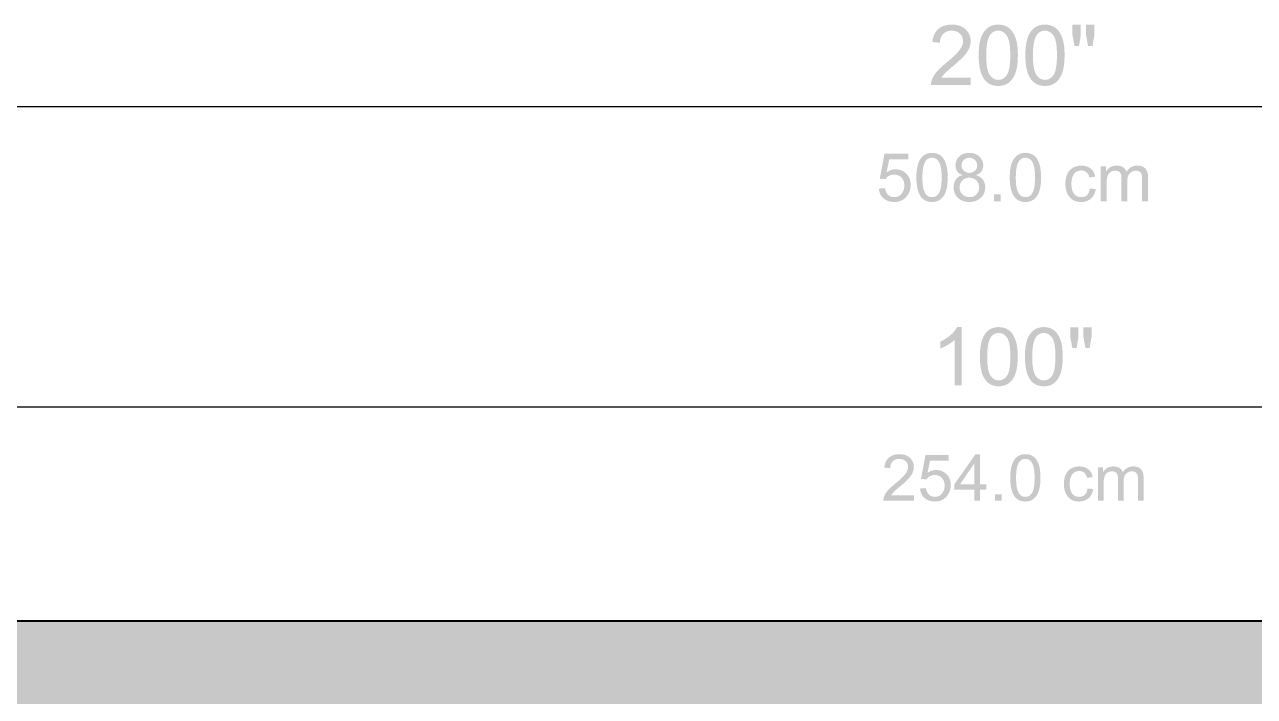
# Model space of a CAD drawing. Header units: inches. Extents: x 0 to 700, y 0 to 895.
# Drawn here: x 71.9 to 129.2, y 240.5 to 271.8 of the extents above; entities that cross this region are included whole.
import ezdxf

# ---------------------------------------------------------------- set-up
doc = ezdxf.new("R2010")
doc.units = ezdxf.units.IN
doc.header["$MEASUREMENT"] = 0
for name, color, linetype, lineweight in [('A-DIMS-IMP', 7, 'Continuous', 13), ('A-DIMS-MET', 7, 'Continuous', 13), ('A-WALL-EXIST', 7, 'Continuous', 40)]:
    doc.layers.add(name, color=color, linetype=linetype, lineweight=lineweight)

msp = doc.modelspace()

# ---------------------------------------------------------------- hatches: boundary and pattern name
at = {"layer": 'A-DIMS-IMP'}
h = msp.add_hatch(color=7, dxfattribs=at)
h.paths.add_polyline_path([(116.012, 269.33), (116.012, 269), (114.161, 269), (114.162, 269.061), (114.169, 269.122), (114.182, 269.181), (114.201, 269.239), (114.242, 269.333), (114.293, 269.426), (114.355, 269.519), (114.427, 269.611), (114.469, 269.658), (114.514, 269.706), (114.564, 269.757), (114.618, 269.809), (114.676, 269.863), (114.739, 269.918), (114.806, 269.976), (114.877, 270.035), (114.987, 270.126), (115.087, 270.213), (115.178, 270.294), (115.26, 270.371), (115.332, 270.442), (115.395, 270.509), (115.449, 270.571), (115.494, 270.628), (115.532, 270.683), (115.564, 270.736), (115.592, 270.789), (115.614, 270.841), (115.632, 270.892), (115.645, 270.943), (115.652, 270.993), (115.655, 271.042), (115.652, 271.092), (115.645, 271.14), (115.634, 271.186), (115.618, 271.23), (115.597, 271.272), (115.572, 271.312), (115.543, 271.35), (115.508, 271.386), (115.471, 271.419), (115.43, 271.448), (115.386, 271.472), (115.34, 271.492), (115.291, 271.507), (115.239, 271.518), (115.185, 271.525), (115.127, 271.527), (115.067, 271.525), (115.009, 271.518), (114.955, 271.506), (114.904, 271.49), (114.856, 271.469), (114.811, 271.443), (114.769, 271.413), (114.73, 271.378), (114.695, 271.339), (114.665, 271.296), (114.639, 271.25), (114.618, 271.2), (114.601, 271.147), (114.589, 271.09), (114.582, 271.029), (114.579, 270.965), (114.226, 271.002), (114.238, 271.098), (114.257, 271.188), (114.281, 271.272), (114.312, 271.35), (114.35, 271.422), (114.393, 271.489), (114.443, 271.549), (114.499, 271.604), (114.561, 271.653), (114.628, 271.695), (114.7, 271.731), (114.776, 271.76), (114.859, 271.782), (114.946, 271.799), (115.038, 271.808), (115.135, 271.811), (115.233, 271.808), (115.326, 271.797), (115.414, 271.78), (115.496, 271.756), (115.573, 271.724), (115.645, 271.686), (115.712, 271.64), (115.773, 271.588), (115.828, 271.53), (115.876, 271.47), (115.916, 271.405), (115.949, 271.338), (115.975, 271.267), (115.993, 271.193), (116.004, 271.115), (116.008, 271.034), (116.004, 270.95), (115.991, 270.867), (115.969, 270.785), (115.939, 270.704), (115.899, 270.621), (115.848, 270.537), (115.785, 270.45), (115.711, 270.362), (115.668, 270.315), (115.618, 270.264), (115.562, 270.208), (115.499, 270.149), (115.429, 270.085), (115.353, 270.017), (115.27, 269.945), (115.181, 269.869), (115.107, 269.807), (115.04, 269.75), (114.98, 269.698), (114.927, 269.651), (114.881, 269.61), (114.841, 269.573), (114.809, 269.542), (114.784, 269.517), (114.742, 269.47), (114.703, 269.424), (114.669, 269.377), (114.638, 269.33), (116.012, 269.33)])
h.paths.add_polyline_path([(116.38, 270.381), (116.382, 270.502), (116.387, 270.617), (116.395, 270.726), (116.406, 270.829), (116.42, 270.926), (116.438, 271.017), (116.459, 271.102), (116.483, 271.18), (116.51, 271.254), (116.54, 271.323), (116.573, 271.388), (116.61, 271.448), (116.649, 271.505), (116.692, 271.556), (116.737, 271.604), (116.786, 271.647), (116.838, 271.686), (116.893, 271.719), (116.952, 271.747), (117.014, 271.77), (117.079, 271.788), (117.147, 271.801), (117.219, 271.809), (117.293, 271.811), (117.403, 271.806), (117.505, 271.789), (117.6, 271.76), (117.689, 271.721), (117.77, 271.67), (117.844, 271.61), (117.91, 271.54), (117.969, 271.459), (118.022, 271.369), (118.068, 271.27), (118.109, 271.161), (118.143, 271.043), (118.158, 270.979), (118.171, 270.909), (118.182, 270.835), (118.191, 270.755), (118.197, 270.669), (118.202, 270.578), (118.205, 270.482), (118.206, 270.381), (118.205, 270.261), (118.2, 270.146), (118.192, 270.038), (118.181, 269.936), (118.167, 269.839), (118.149, 269.749), (118.129, 269.664), (118.105, 269.585), (118.078, 269.512), (118.048, 269.443), (118.015, 269.378), (117.979, 269.317), (117.939, 269.261), (117.897, 269.209), (117.851, 269.161), (117.802, 269.117), (117.75, 269.079), (117.695, 269.045), (117.636, 269.017), (117.574, 268.994), (117.509, 268.975), (117.44, 268.963), (117.369, 268.955), (117.293, 268.952), (117.195, 268.957), (117.102, 268.97), (117.014, 268.993), (116.932, 269.025), (116.855, 269.066), (116.784, 269.116), (116.718, 269.175), (116.657, 269.243), (116.624, 269.288), (116.592, 269.337), (116.563, 269.389), (116.536, 269.445), (116.511, 269.504), (116.489, 269.566), (116.468, 269.632), (116.45, 269.702), (116.433, 269.775), (116.419, 269.851), (116.407, 269.931), (116.398, 270.014), (116.39, 270.101), (116.385, 270.191), (116.381, 270.284), (116.38, 270.381)])
h.paths.add_polyline_path([(116.734, 270.381), (116.736, 270.216), (116.744, 270.065), (116.756, 269.929), (116.774, 269.807), (116.797, 269.699), (116.824, 269.606), (116.857, 269.527), (116.895, 269.463), (116.937, 269.41), (116.98, 269.363), (117.027, 269.324), (117.075, 269.292), (117.126, 269.267), (117.18, 269.249), (117.235, 269.238), (117.293, 269.235), (117.351, 269.239), (117.407, 269.249), (117.46, 269.267), (117.511, 269.292), (117.56, 269.324), (117.606, 269.364), (117.65, 269.41), (117.692, 269.464), (117.729, 269.529), (117.762, 269.607), (117.79, 269.7), (117.813, 269.808), (117.83, 269.93), (117.843, 270.066), (117.85, 270.216), (117.853, 270.381), (117.85, 270.546), (117.843, 270.698), (117.83, 270.834), (117.813, 270.956), (117.79, 271.064), (117.762, 271.157), (117.729, 271.236), (117.692, 271.3), (117.65, 271.353), (117.606, 271.399), (117.559, 271.438), (117.51, 271.47), (117.459, 271.495), (117.405, 271.513), (117.348, 271.523), (117.289, 271.527), (117.232, 271.524), (117.177, 271.514), (117.125, 271.499), (117.077, 271.477), (117.031, 271.449), (116.988, 271.414), (116.948, 271.373), (116.911, 271.326), (116.87, 271.256), (116.834, 271.171), (116.803, 271.073), (116.778, 270.962), (116.759, 270.837), (116.745, 270.699), (116.736, 270.546), (116.734, 270.381)])
h.paths.add_polyline_path([(118.556, 270.381), (118.557, 270.502), (118.562, 270.617), (118.57, 270.726), (118.581, 270.829), (118.596, 270.926), (118.613, 271.017), (118.634, 271.102), (118.658, 271.18), (118.685, 271.254), (118.715, 271.323), (118.749, 271.388), (118.785, 271.448), (118.825, 271.505), (118.867, 271.556), (118.913, 271.604), (118.962, 271.647), (119.014, 271.686), (119.069, 271.719), (119.127, 271.747), (119.189, 271.77), (119.254, 271.788), (119.322, 271.801), (119.394, 271.809), (119.469, 271.811), (119.578, 271.806), (119.68, 271.789), (119.776, 271.76), (119.864, 271.721), (119.945, 271.67), (120.019, 271.61), (120.086, 271.54), (120.145, 271.459), (120.197, 271.369), (120.244, 271.27), (120.284, 271.161), (120.319, 271.043), (120.333, 270.979), (120.346, 270.909), (120.357, 270.835), (120.366, 270.755), (120.373, 270.669), (120.378, 270.578), (120.381, 270.482), (120.382, 270.381), (120.38, 270.261), (120.375, 270.146), (120.367, 270.038), (120.356, 269.936), (120.342, 269.839), (120.325, 269.749), (120.304, 269.664), (120.28, 269.585), (120.254, 269.512), (120.224, 269.443), (120.19, 269.378), (120.154, 269.317), (120.115, 269.261), (120.072, 269.209), (120.027, 269.161), (119.978, 269.117), (119.926, 269.079), (119.87, 269.045), (119.812, 269.017), (119.75, 268.994), (119.684, 268.975), (119.616, 268.963), (119.544, 268.955), (119.469, 268.952), (119.37, 268.957), (119.277, 268.97), (119.19, 268.993), (119.107, 269.025), (119.031, 269.066), (118.959, 269.116), (118.893, 269.175), (118.833, 269.243), (118.799, 269.288), (118.768, 269.337), (118.739, 269.389), (118.712, 269.445), (118.687, 269.504), (118.664, 269.566), (118.643, 269.632), (118.625, 269.702), (118.609, 269.775), (118.595, 269.851), (118.583, 269.931), (118.573, 270.014), (118.566, 270.101), (118.56, 270.191), (118.557, 270.284), (118.556, 270.381)])
h.paths.add_polyline_path([(118.909, 270.381), (118.912, 270.216), (118.919, 270.065), (118.932, 269.929), (118.949, 269.807), (118.972, 269.699), (119, 269.606), (119.033, 269.527), (119.071, 269.463), (119.112, 269.41), (119.156, 269.363), (119.202, 269.324), (119.251, 269.292), (119.302, 269.267), (119.355, 269.249), (119.411, 269.238), (119.469, 269.235), (119.527, 269.239), (119.582, 269.249), (119.636, 269.267), (119.687, 269.292), (119.735, 269.324), (119.782, 269.364), (119.825, 269.41), (119.867, 269.464), (119.905, 269.529), (119.938, 269.607), (119.965, 269.7), (119.988, 269.808), (120.006, 269.93), (120.018, 270.066), (120.026, 270.216), (120.028, 270.381), (120.026, 270.546), (120.018, 270.698), (120.006, 270.834), (119.988, 270.956), (119.965, 271.064), (119.938, 271.157), (119.905, 271.236), (119.867, 271.3), (119.825, 271.353), (119.781, 271.399), (119.735, 271.438), (119.686, 271.47), (119.634, 271.495), (119.58, 271.513), (119.524, 271.523), (119.465, 271.527), (119.407, 271.524), (119.352, 271.514), (119.301, 271.499), (119.252, 271.477), (119.206, 271.449), (119.163, 271.414), (119.124, 271.373), (119.087, 271.326), (119.045, 271.256), (119.009, 271.171), (118.979, 271.073), (118.954, 270.962), (118.934, 270.837), (118.92, 270.699), (118.912, 270.546), (118.909, 270.381)])
h.paths.add_polyline_path([(120.844, 270.809), (120.748, 271.342), (120.748, 271.8), (121.14, 271.8), (121.14, 271.342), (121.054, 270.809), (120.844, 270.809)])
h.paths.add_polyline_path([(121.476, 270.809), (121.383, 271.342), (121.383, 271.8), (121.774, 271.8), (121.774, 271.342), (121.682, 270.809), (121.476, 270.809)])
h = msp.add_hatch(color=7, dxfattribs=at)
h.paths.add_polyline_path([(115.589, 255), (115.258, 255), (115.258, 257.112), (115.193, 257.055), (115.119, 256.998), (115.036, 256.941), (114.944, 256.884), (114.849, 256.831), (114.759, 256.784), (114.674, 256.745), (114.595, 256.713), (114.595, 257.033), (114.729, 257.102), (114.855, 257.178), (114.972, 257.261), (115.081, 257.35), (115.177, 257.442), (115.259, 257.533), (115.325, 257.623), (115.376, 257.711), (115.589, 257.711), (115.589, 255)])
h.paths.add_polyline_path([(116.438, 256.332), (116.44, 256.448), (116.444, 256.559), (116.452, 256.664), (116.463, 256.764), (116.477, 256.857), (116.494, 256.945), (116.514, 257.026), (116.537, 257.102), (116.563, 257.173), (116.592, 257.24), (116.624, 257.303), (116.659, 257.361), (116.697, 257.415), (116.738, 257.465), (116.782, 257.511), (116.83, 257.553), (116.88, 257.59), (116.933, 257.622), (116.989, 257.649), (117.049, 257.671), (117.112, 257.689), (117.177, 257.701), (117.246, 257.709), (117.319, 257.711), (117.424, 257.706), (117.523, 257.689), (117.614, 257.662), (117.7, 257.624), (117.778, 257.575), (117.849, 257.517), (117.914, 257.449), (117.971, 257.371), (118.021, 257.284), (118.066, 257.188), (118.105, 257.084), (118.138, 256.97), (118.152, 256.908), (118.165, 256.841), (118.175, 256.769), (118.184, 256.692), (118.19, 256.61), (118.195, 256.522), (118.198, 256.429), (118.199, 256.332), (118.197, 256.216), (118.193, 256.105), (118.185, 256.001), (118.175, 255.902), (118.161, 255.809), (118.144, 255.722), (118.124, 255.64), (118.101, 255.564), (118.075, 255.494), (118.046, 255.427), (118.014, 255.364), (117.98, 255.306), (117.942, 255.251), (117.9, 255.201), (117.856, 255.155), (117.809, 255.113), (117.759, 255.076), (117.706, 255.044), (117.649, 255.016), (117.59, 254.994), (117.527, 254.976), (117.46, 254.964), (117.391, 254.956), (117.319, 254.954), (117.224, 254.958), (117.134, 254.971), (117.049, 254.993), (116.97, 255.024), (116.896, 255.063), (116.827, 255.111), (116.764, 255.168), (116.705, 255.234), (116.643, 255.325), (116.588, 255.429), (116.543, 255.546), (116.505, 255.677), (116.476, 255.821), (116.455, 255.978), (116.442, 256.148), (116.438, 256.332)])
h.paths.add_polyline_path([(116.779, 256.332), (116.781, 256.172), (116.789, 256.027), (116.801, 255.895), (116.818, 255.778), (116.84, 255.674), (116.866, 255.584), (116.898, 255.509), (116.935, 255.447), (116.975, 255.395), (117.017, 255.35), (117.062, 255.313), (117.108, 255.282), (117.158, 255.257), (117.209, 255.24), (117.263, 255.23), (117.319, 255.227), (117.375, 255.23), (117.428, 255.24), (117.48, 255.258), (117.529, 255.282), (117.576, 255.313), (117.62, 255.351), (117.663, 255.396), (117.703, 255.448), (117.739, 255.51), (117.771, 255.586), (117.797, 255.675), (117.819, 255.779), (117.836, 255.896), (117.848, 256.028), (117.856, 256.173), (117.858, 256.332), (117.856, 256.491), (117.848, 256.637), (117.836, 256.769), (117.819, 256.886), (117.797, 256.99), (117.771, 257.08), (117.739, 257.156), (117.703, 257.217), (117.662, 257.269), (117.62, 257.313), (117.575, 257.351), (117.528, 257.382), (117.478, 257.406), (117.426, 257.423), (117.372, 257.433), (117.315, 257.437), (117.259, 257.434), (117.206, 257.425), (117.157, 257.409), (117.11, 257.388), (117.065, 257.361), (117.024, 257.328), (116.986, 257.289), (116.95, 257.243), (116.91, 257.175), (116.875, 257.094), (116.846, 256.999), (116.822, 256.892), (116.803, 256.771), (116.79, 256.638), (116.782, 256.491), (116.779, 256.332)])
h.paths.add_polyline_path([(118.536, 256.332), (118.537, 256.448), (118.542, 256.559), (118.55, 256.664), (118.561, 256.764), (118.574, 256.857), (118.591, 256.945), (118.611, 257.026), (118.634, 257.102), (118.661, 257.173), (118.69, 257.24), (118.722, 257.303), (118.757, 257.361), (118.795, 257.415), (118.836, 257.465), (118.88, 257.511), (118.927, 257.553), (118.977, 257.59), (119.031, 257.622), (119.087, 257.649), (119.147, 257.671), (119.209, 257.689), (119.275, 257.701), (119.344, 257.709), (119.416, 257.711), (119.522, 257.706), (119.62, 257.689), (119.712, 257.662), (119.798, 257.624), (119.876, 257.575), (119.947, 257.517), (120.011, 257.449), (120.068, 257.371), (120.119, 257.284), (120.164, 257.188), (120.203, 257.084), (120.236, 256.97), (120.25, 256.908), (120.262, 256.841), (120.273, 256.769), (120.281, 256.692), (120.288, 256.61), (120.293, 256.522), (120.296, 256.429), (120.297, 256.332), (120.295, 256.216), (120.291, 256.105), (120.283, 256.001), (120.272, 255.902), (120.259, 255.809), (120.242, 255.722), (120.222, 255.64), (120.199, 255.564), (120.173, 255.494), (120.144, 255.427), (120.112, 255.364), (120.077, 255.306), (120.039, 255.251), (119.998, 255.201), (119.954, 255.155), (119.907, 255.113), (119.857, 255.076), (119.804, 255.044), (119.747, 255.016), (119.687, 254.994), (119.624, 254.976), (119.558, 254.964), (119.489, 254.956), (119.416, 254.954), (119.321, 254.958), (119.232, 254.971), (119.147, 254.993), (119.068, 255.024), (118.994, 255.063), (118.925, 255.111), (118.861, 255.168), (118.803, 255.234), (118.74, 255.325), (118.686, 255.429), (118.64, 255.546), (118.603, 255.677), (118.574, 255.821), (118.553, 255.978), (118.54, 256.148), (118.536, 256.332)])
h.paths.add_polyline_path([(118.877, 256.332), (118.879, 256.172), (118.886, 256.027), (118.899, 255.895), (118.916, 255.778), (118.937, 255.674), (118.964, 255.584), (118.996, 255.509), (119.032, 255.447), (119.072, 255.395), (119.115, 255.35), (119.159, 255.313), (119.206, 255.282), (119.255, 255.257), (119.307, 255.24), (119.36, 255.23), (119.416, 255.227), (119.472, 255.23), (119.526, 255.24), (119.577, 255.258), (119.626, 255.282), (119.673, 255.313), (119.718, 255.351), (119.76, 255.396), (119.8, 255.448), (119.837, 255.51), (119.868, 255.586), (119.895, 255.675), (119.917, 255.779), (119.934, 255.896), (119.946, 256.028), (119.954, 256.173), (119.956, 256.332), (119.954, 256.491), (119.946, 256.637), (119.934, 256.769), (119.917, 256.886), (119.895, 256.99), (119.868, 257.08), (119.837, 257.156), (119.8, 257.217), (119.76, 257.269), (119.718, 257.313), (119.673, 257.351), (119.626, 257.382), (119.576, 257.406), (119.524, 257.423), (119.469, 257.433), (119.413, 257.437), (119.357, 257.434), (119.304, 257.425), (119.254, 257.409), (119.207, 257.388), (119.163, 257.361), (119.122, 257.328), (119.083, 257.289), (119.048, 257.243), (119.008, 257.175), (118.973, 257.094), (118.944, 256.999), (118.919, 256.892), (118.901, 256.771), (118.887, 256.638), (118.879, 256.491), (118.877, 256.332)])
h.paths.add_polyline_path([(120.742, 256.744), (120.65, 257.258), (120.65, 257.7), (121.028, 257.7), (121.028, 257.258), (120.945, 256.744), (120.742, 256.744)])
h.paths.add_polyline_path([(121.352, 256.744), (121.262, 257.258), (121.262, 257.7), (121.639, 257.7), (121.639, 257.258), (121.551, 256.744), (121.352, 256.744)])
at = {"layer": 'A-DIMS-MET'}
h = msp.add_hatch(color=7, dxfattribs=at)
h.paths.add_polyline_path([(112.094, 264.926), (112.145, 264.959), (112.197, 264.988), (112.249, 265.012), (112.302, 265.032), (112.356, 265.047), (112.409, 265.058), (112.464, 265.065), (112.518, 265.067), (112.587, 265.064), (112.654, 265.054), (112.718, 265.039), (112.78, 265.017), (112.84, 264.989), (112.897, 264.955), (112.953, 264.915), (113.006, 264.869), (113.055, 264.817), (113.097, 264.762), (113.132, 264.702), (113.162, 264.638), (113.184, 264.57), (113.201, 264.498), (113.21, 264.421), (113.214, 264.341), (113.21, 264.259), (113.2, 264.181), (113.184, 264.105), (113.161, 264.033), (113.131, 263.964), (113.095, 263.898), (113.052, 263.835), (113.003, 263.775), (112.948, 263.72), (112.889, 263.673), (112.826, 263.633), (112.759, 263.6), (112.688, 263.575), (112.613, 263.556), (112.533, 263.545), (112.45, 263.542), (112.381, 263.544), (112.315, 263.552), (112.25, 263.564), (112.189, 263.581), (112.129, 263.604), (112.072, 263.631), (112.018, 263.663), (111.965, 263.7), (111.917, 263.742), (111.874, 263.789), (111.836, 263.84), (111.804, 263.896), (111.777, 263.957), (111.756, 264.023), (111.74, 264.093), (111.73, 264.168), (112.017, 264.19), (112.027, 264.138), (112.04, 264.09), (112.055, 264.046), (112.072, 264.004), (112.092, 263.966), (112.115, 263.932), (112.14, 263.9), (112.167, 263.873), (112.228, 263.827), (112.295, 263.794), (112.369, 263.774), (112.45, 263.768), (112.501, 263.77), (112.549, 263.778), (112.595, 263.79), (112.639, 263.807), (112.68, 263.83), (112.719, 263.857), (112.755, 263.889), (112.789, 263.926), (112.819, 263.967), (112.846, 264.01), (112.868, 264.055), (112.886, 264.102), (112.9, 264.152), (112.911, 264.204), (112.917, 264.258), (112.919, 264.315), (112.917, 264.372), (112.91, 264.426), (112.9, 264.477), (112.886, 264.525), (112.867, 264.57), (112.844, 264.612), (112.817, 264.651), (112.786, 264.686), (112.751, 264.718), (112.715, 264.746), (112.675, 264.769), (112.634, 264.788), (112.59, 264.803), (112.543, 264.814), (112.495, 264.82), (112.444, 264.822), (112.379, 264.819), (112.319, 264.809), (112.262, 264.792), (112.21, 264.768), (112.161, 264.738), (112.116, 264.701), (112.075, 264.657), (112.037, 264.607), (111.777, 264.637), (111.996, 265.789), (113.107, 265.789), (113.107, 265.524), (112.214, 265.524), (112.094, 264.926)])
h.paths.add_polyline_path([(114.208, 265.831), (114.297, 265.826), (114.38, 265.813), (114.457, 265.79), (114.528, 265.759), (114.594, 265.719), (114.653, 265.67), (114.708, 265.611), (114.756, 265.544), (114.799, 265.468), (114.836, 265.383), (114.867, 265.289), (114.893, 265.186), (114.913, 265.074), (114.927, 264.953), (114.936, 264.823), (114.939, 264.685), (114.936, 264.545), (114.927, 264.414), (114.912, 264.292), (114.892, 264.18), (114.865, 264.077), (114.833, 263.983), (114.794, 263.899), (114.75, 263.824), (114.7, 263.758), (114.645, 263.7), (114.585, 263.652), (114.52, 263.612), (114.45, 263.581), (114.375, 263.559), (114.294, 263.546), (114.208, 263.542), (114.12, 263.546), (114.038, 263.56), (113.961, 263.582), (113.889, 263.613), (113.824, 263.653), (113.764, 263.703), (113.71, 263.761), (113.662, 263.828), (113.619, 263.903), (113.582, 263.988), (113.551, 264.082), (113.525, 264.185), (113.505, 264.296), (113.491, 264.417), (113.482, 264.546), (113.48, 264.685), (113.482, 264.825), (113.491, 264.956), (113.506, 265.077), (113.527, 265.19), (113.553, 265.293), (113.586, 265.387), (113.624, 265.472), (113.668, 265.547), (113.718, 265.614), (113.773, 265.671), (113.833, 265.72), (113.898, 265.76), (113.968, 265.791), (114.043, 265.813), (114.123, 265.826), (114.208, 265.831)])
h.paths.add_polyline_path([(114.208, 263.768), (114.262, 263.771), (114.312, 263.781), (114.359, 263.798), (114.403, 263.822), (114.443, 263.852), (114.48, 263.889), (114.513, 263.932), (114.543, 263.983), (114.569, 264.041), (114.592, 264.107), (114.612, 264.182), (114.628, 264.265), (114.64, 264.358), (114.649, 264.458), (114.654, 264.567), (114.656, 264.685), (114.655, 264.767), (114.653, 264.845), (114.649, 264.919), (114.644, 264.988), (114.637, 265.052), (114.628, 265.112), (114.618, 265.168), (114.606, 265.219), (114.578, 265.31), (114.544, 265.389), (114.504, 265.455), (114.457, 265.509), (114.403, 265.551), (114.344, 265.581), (114.278, 265.599), (114.205, 265.605), (114.152, 265.601), (114.101, 265.591), (114.055, 265.574), (114.011, 265.55), (113.971, 265.519), (113.935, 265.482), (113.902, 265.437), (113.872, 265.386), (113.846, 265.327), (113.823, 265.26), (113.804, 265.185), (113.789, 265.101), (113.776, 265.01), (113.768, 264.91), (113.762, 264.801), (113.761, 264.685), (113.761, 264.603), (113.764, 264.526), (113.768, 264.453), (113.773, 264.385), (113.78, 264.321), (113.789, 264.261), (113.799, 264.206), (113.811, 264.155), (113.839, 264.063), (113.874, 263.984), (113.914, 263.917), (113.961, 263.863), (114.014, 263.822), (114.072, 263.792), (114.137, 263.774), (114.208, 263.768)])
h.paths.add_polyline_path([(116.265, 264.792), (116.316, 264.774), (116.363, 264.753), (116.408, 264.731), (116.449, 264.705), (116.487, 264.678), (116.521, 264.648), (116.552, 264.616), (116.58, 264.581), (116.605, 264.544), (116.626, 264.505), (116.644, 264.463), (116.659, 264.419), (116.67, 264.372), (116.679, 264.324), (116.684, 264.272), (116.685, 264.219), (116.682, 264.148), (116.672, 264.08), (116.656, 264.015), (116.634, 263.954), (116.605, 263.895), (116.569, 263.839), (116.527, 263.786), (116.479, 263.736), (116.426, 263.69), (116.368, 263.651), (116.308, 263.618), (116.243, 263.59), (116.175, 263.569), (116.103, 263.554), (116.028, 263.545), (115.949, 263.542), (115.869, 263.545), (115.793, 263.554), (115.721, 263.569), (115.652, 263.591), (115.587, 263.618), (115.527, 263.652), (115.469, 263.692), (115.416, 263.737), (115.368, 263.788), (115.326, 263.841), (115.291, 263.898), (115.262, 263.958), (115.24, 264.021), (115.224, 264.087), (115.214, 264.156), (115.211, 264.228), (115.218, 264.331), (115.24, 264.427), (115.276, 264.516), (115.326, 264.599), (115.356, 264.637), (115.389, 264.671), (115.424, 264.701), (115.461, 264.727), (115.502, 264.749), (115.544, 264.767), (115.589, 264.781), (115.637, 264.792), (115.637, 264.798), (115.558, 264.828), (115.49, 264.865), (115.432, 264.91), (115.385, 264.963), (115.348, 265.024), (115.322, 265.092), (115.306, 265.168), (115.301, 265.252), (115.304, 265.312), (115.312, 265.37), (115.326, 265.426), (115.345, 265.479), (115.37, 265.529), (115.401, 265.577), (115.437, 265.622), (115.478, 265.665), (115.524, 265.704), (115.574, 265.737), (115.626, 265.766), (115.683, 265.789), (115.743, 265.807), (115.806, 265.82), (115.872, 265.828), (115.943, 265.831), (116.014, 265.828), (116.081, 265.82), (116.146, 265.807), (116.206, 265.788), (116.264, 265.764), (116.317, 265.734), (116.367, 265.7), (116.414, 265.66), (116.456, 265.616), (116.493, 265.57), (116.523, 265.521), (116.549, 265.47), (116.568, 265.418), (116.582, 265.362), (116.591, 265.305), (116.594, 265.245), (116.588, 265.166), (116.573, 265.094), (116.547, 265.028), (116.511, 264.969), (116.465, 264.916), (116.409, 264.87), (116.342, 264.831), (116.265, 264.798), (116.265, 264.792)])
h.paths.add_polyline_path([(115.949, 264.9), (116.023, 264.906), (116.091, 264.925), (116.152, 264.956), (116.208, 264.999), (116.253, 265.051), (116.286, 265.11), (116.306, 265.174), (116.312, 265.245), (116.306, 265.318), (116.286, 265.385), (116.253, 265.446), (116.206, 265.501), (116.15, 265.546), (116.088, 265.579), (116.02, 265.598), (115.946, 265.605), (115.87, 265.598), (115.802, 265.579), (115.741, 265.547), (115.686, 265.502), (115.641, 265.449), (115.609, 265.391), (115.59, 265.328), (115.584, 265.261), (115.59, 265.182), (115.61, 265.112), (115.643, 265.05), (115.689, 264.997), (115.745, 264.955), (115.807, 264.924), (115.875, 264.906), (115.949, 264.9)])
h.paths.add_polyline_path([(115.949, 263.768), (115.996, 263.77), (116.042, 263.776), (116.085, 263.786), (116.127, 263.799), (116.166, 263.817), (116.204, 263.838), (116.239, 263.864), (116.273, 263.893), (116.303, 263.926), (116.329, 263.961), (116.352, 263.998), (116.37, 264.037), (116.384, 264.079), (116.394, 264.123), (116.4, 264.17), (116.403, 264.219), (116.4, 264.268), (116.394, 264.314), (116.384, 264.359), (116.369, 264.401), (116.35, 264.441), (116.327, 264.479), (116.3, 264.514), (116.269, 264.547), (116.234, 264.577), (116.198, 264.603), (116.16, 264.625), (116.12, 264.643), (116.079, 264.658), (116.035, 264.668), (115.99, 264.674), (115.943, 264.676), (115.894, 264.673), (115.847, 264.667), (115.803, 264.657), (115.761, 264.643), (115.722, 264.624), (115.684, 264.601), (115.65, 264.574), (115.617, 264.543), (115.588, 264.509), (115.562, 264.474), (115.541, 264.437), (115.523, 264.398), (115.509, 264.357), (115.5, 264.315), (115.494, 264.271), (115.492, 264.225), (115.494, 264.177), (115.5, 264.132), (115.51, 264.088), (115.524, 264.046), (115.542, 264.007), (115.564, 263.969), (115.591, 263.933), (115.621, 263.899), (115.654, 263.869), (115.69, 263.842), (115.728, 263.819), (115.767, 263.801), (115.81, 263.786), (115.854, 263.776), (115.9, 263.77), (115.949, 263.768)])
h.paths.add_polyline_path([(117.411, 263.58), (117.098, 263.58), (117.098, 263.893), (117.411, 263.893), (117.411, 263.58)])
h.paths.add_polyline_path([(118.558, 265.831), (118.647, 265.826), (118.73, 265.813), (118.807, 265.79), (118.878, 265.759), (118.944, 265.719), (119.004, 265.67), (119.058, 265.611), (119.106, 265.544), (119.149, 265.468), (119.186, 265.383), (119.218, 265.289), (119.243, 265.186), (119.263, 265.074), (119.277, 264.953), (119.286, 264.823), (119.289, 264.685), (119.286, 264.545), (119.277, 264.414), (119.262, 264.292), (119.242, 264.18), (119.215, 264.077), (119.183, 263.983), (119.144, 263.899), (119.1, 263.824), (119.05, 263.758), (118.996, 263.7), (118.936, 263.652), (118.87, 263.612), (118.8, 263.581), (118.725, 263.559), (118.644, 263.546), (118.558, 263.542), (118.47, 263.546), (118.388, 263.56), (118.311, 263.582), (118.24, 263.613), (118.174, 263.653), (118.114, 263.703), (118.06, 263.761), (118.012, 263.828), (117.969, 263.903), (117.932, 263.988), (117.901, 264.082), (117.875, 264.185), (117.855, 264.296), (117.841, 264.417), (117.832, 264.546), (117.83, 264.685), (117.833, 264.825), (117.841, 264.956), (117.856, 265.077), (117.877, 265.19), (117.903, 265.293), (117.936, 265.387), (117.974, 265.472), (118.018, 265.547), (118.068, 265.614), (118.123, 265.671), (118.183, 265.72), (118.248, 265.76), (118.318, 265.791), (118.393, 265.813), (118.473, 265.826), (118.558, 265.831)])
h.paths.add_polyline_path([(118.558, 263.768), (118.612, 263.771), (118.662, 263.781), (118.709, 263.798), (118.753, 263.822), (118.793, 263.852), (118.83, 263.889), (118.863, 263.932), (118.893, 263.983), (118.92, 264.041), (118.943, 264.107), (118.962, 264.182), (118.978, 264.265), (118.99, 264.358), (118.999, 264.458), (119.004, 264.567), (119.006, 264.685), (119.005, 264.767), (119.003, 264.845), (118.999, 264.919), (118.994, 264.988), (118.987, 265.052), (118.978, 265.112), (118.968, 265.168), (118.957, 265.219), (118.929, 265.31), (118.894, 265.389), (118.854, 265.455), (118.807, 265.509), (118.754, 265.551), (118.694, 265.581), (118.628, 265.599), (118.555, 265.605), (118.502, 265.601), (118.452, 265.591), (118.405, 265.574), (118.361, 265.55), (118.321, 265.519), (118.285, 265.482), (118.252, 265.437), (118.222, 265.386), (118.196, 265.327), (118.174, 265.26), (118.154, 265.185), (118.139, 265.101), (118.126, 265.01), (118.118, 264.91), (118.113, 264.801), (118.111, 264.685), (118.112, 264.603), (118.114, 264.526), (118.118, 264.453), (118.123, 264.385), (118.13, 264.321), (118.139, 264.261), (118.149, 264.206), (118.161, 264.155), (118.189, 264.063), (118.224, 263.984), (118.264, 263.917), (118.311, 263.863), (118.364, 263.822), (118.422, 263.792), (118.487, 263.774), (118.558, 263.768)])
h.paths.add_polyline_path([(121.836, 264.141), (121.82, 264.066), (121.801, 263.996), (121.777, 263.931), (121.748, 263.872), (121.715, 263.818), (121.678, 263.769), (121.637, 263.725), (121.591, 263.686), (121.543, 263.652), (121.493, 263.623), (121.441, 263.598), (121.388, 263.578), (121.333, 263.562), (121.277, 263.551), (121.219, 263.544), (121.159, 263.542), (121.073, 263.545), (120.993, 263.556), (120.917, 263.574), (120.846, 263.6), (120.781, 263.632), (120.72, 263.672), (120.664, 263.719), (120.614, 263.773), (120.568, 263.834), (120.529, 263.898), (120.496, 263.968), (120.469, 264.042), (120.448, 264.121), (120.433, 264.205), (120.424, 264.294), (120.421, 264.387), (120.423, 264.464), (120.428, 264.537), (120.437, 264.606), (120.449, 264.672), (120.464, 264.733), (120.483, 264.79), (120.506, 264.844), (120.532, 264.893), (120.591, 264.981), (120.657, 265.055), (120.729, 265.115), (120.809, 265.161), (120.893, 265.194), (120.98, 265.219), (121.068, 265.233), (121.159, 265.238), (121.221, 265.236), (121.28, 265.23), (121.337, 265.22), (121.392, 265.205), (121.444, 265.187), (121.494, 265.165), (121.542, 265.138), (121.588, 265.108), (121.63, 265.074), (121.668, 265.035), (121.702, 264.993), (121.731, 264.948), (121.757, 264.898), (121.778, 264.844), (121.794, 264.787), (121.807, 264.726), (121.541, 264.685), (121.517, 264.761), (121.487, 264.828), (121.45, 264.884), (121.407, 264.931), (121.358, 264.967), (121.302, 264.993), (121.24, 265.008), (121.171, 265.013), (121.115, 265.011), (121.063, 265.003), (121.014, 264.99), (120.968, 264.972), (120.926, 264.949), (120.888, 264.921), (120.853, 264.888), (120.821, 264.85), (120.793, 264.807), (120.769, 264.76), (120.749, 264.709), (120.732, 264.654), (120.719, 264.595), (120.71, 264.531), (120.704, 264.464), (120.702, 264.393), (120.704, 264.32), (120.71, 264.252), (120.719, 264.187), (120.731, 264.128), (120.748, 264.072), (120.768, 264.021), (120.792, 263.973), (120.819, 263.931), (120.85, 263.893), (120.884, 263.859), (120.921, 263.832), (120.962, 263.809), (121.005, 263.791), (121.052, 263.778), (121.103, 263.77), (121.156, 263.768), (121.24, 263.774), (121.314, 263.793), (121.379, 263.825), (121.435, 263.87), (121.481, 263.927), (121.518, 263.997), (121.545, 264.079), (121.562, 264.174), (121.836, 264.141)])
h.paths.add_polyline_path([(124.27, 263.58), (123.995, 263.58), (123.995, 264.604), (123.994, 264.658), (123.991, 264.709), (123.986, 264.755), (123.98, 264.797), (123.969, 264.836), (123.952, 264.873), (123.93, 264.907), (123.901, 264.939), (123.865, 264.966), (123.82, 264.986), (123.766, 264.997), (123.703, 265.001), (123.625, 264.994), (123.552, 264.973), (123.485, 264.937), (123.424, 264.888), (123.396, 264.857), (123.372, 264.823), (123.352, 264.783), (123.335, 264.74), (123.322, 264.692), (123.313, 264.639), (123.308, 264.582), (123.306, 264.521), (123.306, 263.58), (123.031, 263.58), (123.031, 264.634), (123.03, 264.685), (123.026, 264.731), (123.02, 264.774), (123.012, 264.812), (123.002, 264.846), (122.989, 264.876), (122.974, 264.902), (122.957, 264.923), (122.916, 264.957), (122.867, 264.982), (122.811, 264.996), (122.747, 265.001), (122.703, 264.999), (122.662, 264.993), (122.623, 264.984), (122.585, 264.97), (122.55, 264.953), (122.516, 264.932), (122.485, 264.907), (122.456, 264.879), (122.429, 264.845), (122.406, 264.804), (122.386, 264.757), (122.37, 264.703), (122.358, 264.643), (122.349, 264.576), (122.343, 264.502), (122.342, 264.422), (122.342, 263.58), (122.067, 263.58), (122.067, 265.201), (122.314, 265.201), (122.314, 264.975), (122.32, 264.975), (122.364, 265.037), (122.412, 265.09), (122.466, 265.135), (122.524, 265.172), (122.587, 265.201), (122.655, 265.221), (122.727, 265.234), (122.805, 265.238), (122.89, 265.233), (122.968, 265.22), (123.037, 265.198), (123.099, 265.167), (123.153, 265.127), (123.198, 265.078), (123.236, 265.02), (123.266, 264.954), (123.313, 265.02), (123.365, 265.078), (123.421, 265.127), (123.481, 265.167), (123.546, 265.198), (123.615, 265.22), (123.688, 265.233), (123.766, 265.238), (123.827, 265.236), (123.884, 265.229), (123.937, 265.219), (123.986, 265.204), (124.032, 265.185), (124.073, 265.161), (124.11, 265.134), (124.144, 265.102), (124.174, 265.066), (124.199, 265.025), (124.221, 264.981), (124.238, 264.932), (124.252, 264.879), (124.262, 264.821), (124.268, 264.76), (124.27, 264.694), (124.27, 263.58)])
h = msp.add_hatch(color=7, dxfattribs=at)
h.paths.add_polyline_path([(113.368, 249.62), (111.937, 249.62), (111.945, 249.712), (111.969, 249.804), (112.009, 249.897), (112.064, 249.99), (112.1, 250.038), (112.142, 250.089), (112.191, 250.143), (112.247, 250.201), (112.31, 250.261), (112.38, 250.324), (112.457, 250.389), (112.541, 250.458), (112.645, 250.545), (112.743, 250.634), (112.836, 250.724), (112.923, 250.817), (112.962, 250.864), (112.996, 250.911), (113.025, 250.958), (113.049, 251.006), (113.067, 251.053), (113.08, 251.1), (113.088, 251.148), (113.091, 251.195), (113.089, 251.235), (113.083, 251.273), (113.074, 251.31), (113.062, 251.344), (113.045, 251.377), (113.026, 251.408), (113.002, 251.438), (112.975, 251.465), (112.913, 251.512), (112.844, 251.546), (112.767, 251.566), (112.683, 251.572), (112.597, 251.565), (112.519, 251.545), (112.447, 251.511), (112.383, 251.462), (112.355, 251.433), (112.33, 251.401), (112.31, 251.365), (112.292, 251.326), (112.279, 251.283), (112.269, 251.237), (112.263, 251.187), (112.261, 251.135), (111.989, 251.166), (111.997, 251.239), (112.011, 251.308), (112.031, 251.373), (112.055, 251.433), (112.085, 251.489), (112.119, 251.54), (112.159, 251.587), (112.204, 251.63), (112.254, 251.667), (112.306, 251.7), (112.362, 251.728), (112.421, 251.75), (112.483, 251.768), (112.548, 251.78), (112.617, 251.788), (112.688, 251.79), (112.766, 251.788), (112.839, 251.779), (112.907, 251.766), (112.971, 251.746), (113.031, 251.722), (113.087, 251.691), (113.138, 251.656), (113.184, 251.614), (113.226, 251.569), (113.262, 251.522), (113.292, 251.472), (113.317, 251.42), (113.337, 251.366), (113.351, 251.309), (113.359, 251.25), (113.362, 251.189), (113.359, 251.137), (113.352, 251.085), (113.341, 251.033), (113.324, 250.98), (113.303, 250.927), (113.278, 250.875), (113.247, 250.822), (113.212, 250.769), (113.17, 250.713), (113.119, 250.653), (113.058, 250.589), (112.988, 250.52), (112.909, 250.446), (112.821, 250.368), (112.723, 250.286), (112.616, 250.199), (112.56, 250.153), (112.509, 250.109), (112.463, 250.066), (112.421, 250.025), (112.385, 249.985), (112.353, 249.947), (112.327, 249.911), (112.305, 249.876), (113.368, 249.876), (113.368, 249.62)])
h.paths.add_polyline_path([(114, 250.918), (114.049, 250.95), (114.099, 250.977), (114.15, 251.001), (114.201, 251.02), (114.252, 251.035), (114.304, 251.045), (114.357, 251.051), (114.409, 251.054), (114.476, 251.051), (114.54, 251.042), (114.602, 251.027), (114.662, 251.006), (114.719, 250.979), (114.775, 250.946), (114.828, 250.908), (114.879, 250.863), (114.926, 250.813), (114.967, 250.759), (115.001, 250.702), (115.03, 250.64), (115.052, 250.575), (115.067, 250.505), (115.077, 250.431), (115.08, 250.354), (115.077, 250.275), (115.067, 250.199), (115.051, 250.126), (115.029, 250.057), (115, 249.99), (114.965, 249.926), (114.924, 249.866), (114.876, 249.808), (114.824, 249.755), (114.767, 249.71), (114.706, 249.671), (114.641, 249.639), (114.573, 249.615), (114.5, 249.597), (114.424, 249.587), (114.343, 249.583), (114.277, 249.586), (114.213, 249.593), (114.151, 249.605), (114.091, 249.621), (114.034, 249.643), (113.979, 249.669), (113.926, 249.7), (113.876, 249.736), (113.829, 249.776), (113.788, 249.821), (113.752, 249.871), (113.721, 249.925), (113.695, 249.984), (113.674, 250.047), (113.659, 250.115), (113.649, 250.187), (113.926, 250.208), (113.936, 250.158), (113.948, 250.112), (113.962, 250.069), (113.979, 250.029), (113.998, 249.992), (114.02, 249.959), (114.044, 249.929), (114.07, 249.902), (114.129, 249.858), (114.194, 249.826), (114.265, 249.808), (114.343, 249.801), (114.392, 249.804), (114.439, 249.811), (114.484, 249.823), (114.526, 249.839), (114.565, 249.861), (114.603, 249.887), (114.638, 249.918), (114.67, 249.954), (114.699, 249.993), (114.725, 250.034), (114.746, 250.078), (114.764, 250.124), (114.778, 250.172), (114.788, 250.222), (114.793, 250.274), (114.795, 250.329), (114.793, 250.384), (114.787, 250.436), (114.777, 250.485), (114.763, 250.532), (114.745, 250.575), (114.723, 250.615), (114.697, 250.652), (114.667, 250.687), (114.634, 250.717), (114.598, 250.744), (114.561, 250.767), (114.521, 250.785), (114.478, 250.799), (114.433, 250.81), (114.386, 250.816), (114.337, 250.818), (114.275, 250.815), (114.217, 250.805), (114.163, 250.789), (114.112, 250.766), (114.065, 250.737), (114.021, 250.701), (113.981, 250.659), (113.945, 250.61), (113.695, 250.64), (113.905, 251.751), (114.977, 251.751), (114.977, 251.494), (114.116, 251.494), (114, 250.918)])
h.paths.add_polyline_path([(116.739, 250.136), (116.447, 250.136), (116.447, 249.62), (116.182, 249.62), (116.182, 250.136), (115.246, 250.136), (115.246, 250.38), (116.229, 251.78), (116.447, 251.78), (116.447, 250.38), (116.739, 250.38), (116.739, 250.136)])
h.paths.add_polyline_path([(116.182, 250.38), (116.182, 251.356), (116.176, 251.356), (115.506, 250.38), (116.182, 250.38)])
h.paths.add_polyline_path([(117.449, 249.62), (117.147, 249.62), (117.147, 249.922), (117.449, 249.922), (117.449, 249.62)])
h.paths.add_polyline_path([(118.555, 251.79), (118.641, 251.786), (118.721, 251.773), (118.795, 251.751), (118.864, 251.721), (118.927, 251.682), (118.985, 251.635), (119.037, 251.579), (119.084, 251.514), (119.125, 251.441), (119.161, 251.359), (119.191, 251.268), (119.216, 251.169), (119.235, 251.061), (119.249, 250.944), (119.257, 250.819), (119.26, 250.685), (119.257, 250.55), (119.248, 250.424), (119.234, 250.307), (119.214, 250.198), (119.189, 250.099), (119.157, 250.009), (119.12, 249.927), (119.078, 249.855), (119.03, 249.791), (118.977, 249.736), (118.919, 249.689), (118.856, 249.651), (118.788, 249.621), (118.716, 249.6), (118.638, 249.587), (118.555, 249.583), (118.47, 249.587), (118.391, 249.6), (118.317, 249.622), (118.248, 249.652), (118.185, 249.691), (118.127, 249.738), (118.075, 249.794), (118.028, 249.859), (117.987, 249.932), (117.951, 250.014), (117.921, 250.104), (117.897, 250.203), (117.877, 250.311), (117.864, 250.427), (117.855, 250.552), (117.853, 250.685), (117.856, 250.82), (117.864, 250.947), (117.878, 251.064), (117.898, 251.172), (117.924, 251.272), (117.955, 251.363), (117.992, 251.444), (118.035, 251.517), (118.083, 251.581), (118.135, 251.637), (118.193, 251.684), (118.256, 251.722), (118.323, 251.752), (118.396, 251.773), (118.473, 251.786), (118.555, 251.79)])
h.paths.add_polyline_path([(118.555, 249.801), (118.607, 249.804), (118.656, 249.814), (118.701, 249.83), (118.743, 249.853), (118.782, 249.882), (118.817, 249.918), (118.849, 249.96), (118.878, 250.008), (118.904, 250.064), (118.926, 250.128), (118.945, 250.2), (118.96, 250.281), (118.972, 250.37), (118.98, 250.467), (118.985, 250.572), (118.987, 250.685), (118.986, 250.765), (118.984, 250.84), (118.98, 250.911), (118.975, 250.978), (118.968, 251.04), (118.96, 251.098), (118.951, 251.151), (118.939, 251.2), (118.912, 251.288), (118.879, 251.364), (118.84, 251.428), (118.795, 251.48), (118.744, 251.52), (118.686, 251.549), (118.622, 251.566), (118.553, 251.572), (118.501, 251.569), (118.452, 251.559), (118.407, 251.543), (118.365, 251.52), (118.327, 251.49), (118.292, 251.454), (118.26, 251.411), (118.231, 251.362), (118.206, 251.305), (118.184, 251.24), (118.166, 251.168), (118.151, 251.087), (118.139, 250.999), (118.13, 250.902), (118.125, 250.798), (118.124, 250.685), (118.125, 250.607), (118.127, 250.532), (118.131, 250.462), (118.136, 250.396), (118.143, 250.334), (118.151, 250.277), (118.161, 250.223), (118.172, 250.174), (118.2, 250.086), (118.233, 250.01), (118.272, 249.945), (118.317, 249.893), (118.368, 249.853), (118.424, 249.824), (118.487, 249.807), (118.555, 249.801)])
h.paths.add_polyline_path([(121.716, 250.161), (121.701, 250.088), (121.682, 250.021), (121.659, 249.959), (121.631, 249.902), (121.6, 249.849), (121.564, 249.802), (121.524, 249.76), (121.48, 249.722), (121.433, 249.69), (121.385, 249.661), (121.335, 249.638), (121.284, 249.618), (121.231, 249.603), (121.177, 249.592), (121.121, 249.585), (121.063, 249.583), (120.981, 249.587), (120.903, 249.597), (120.83, 249.615), (120.762, 249.639), (120.698, 249.67), (120.64, 249.709), (120.586, 249.754), (120.537, 249.806), (120.494, 249.864), (120.456, 249.927), (120.424, 249.994), (120.398, 250.066), (120.378, 250.142), (120.363, 250.223), (120.354, 250.308), (120.352, 250.398), (120.353, 250.472), (120.358, 250.543), (120.367, 250.61), (120.378, 250.673), (120.393, 250.732), (120.412, 250.787), (120.433, 250.839), (120.458, 250.886), (120.515, 250.971), (120.579, 251.043), (120.649, 251.1), (120.726, 251.144), (120.807, 251.177), (120.89, 251.2), (120.976, 251.214), (121.063, 251.219), (121.123, 251.217), (121.18, 251.211), (121.235, 251.201), (121.287, 251.187), (121.338, 251.17), (121.386, 251.148), (121.432, 251.123), (121.476, 251.093), (121.517, 251.06), (121.554, 251.023), (121.587, 250.983), (121.615, 250.939), (121.64, 250.891), (121.66, 250.839), (121.676, 250.784), (121.688, 250.725), (121.432, 250.685), (121.409, 250.759), (121.379, 250.823), (121.344, 250.878), (121.303, 250.922), (121.255, 250.957), (121.201, 250.982), (121.141, 250.997), (121.075, 251.002), (121.021, 251), (120.97, 250.992), (120.923, 250.98), (120.879, 250.963), (120.839, 250.94), (120.802, 250.913), (120.768, 250.881), (120.738, 250.844), (120.711, 250.803), (120.687, 250.758), (120.668, 250.709), (120.651, 250.655), (120.639, 250.598), (120.63, 250.537), (120.624, 250.473), (120.623, 250.404), (120.624, 250.334), (120.63, 250.268), (120.638, 250.206), (120.651, 250.148), (120.667, 250.094), (120.686, 250.045), (120.709, 249.999), (120.735, 249.958), (120.765, 249.921), (120.798, 249.889), (120.834, 249.863), (120.873, 249.84), (120.915, 249.823), (120.96, 249.811), (121.009, 249.804), (121.06, 249.801), (121.141, 249.807), (121.213, 249.826), (121.276, 249.856), (121.329, 249.899), (121.374, 249.954), (121.409, 250.022), (121.435, 250.101), (121.452, 250.193), (121.716, 250.161)])
h.paths.add_polyline_path([(124.063, 249.62), (123.798, 249.62), (123.798, 250.607), (123.797, 250.66), (123.794, 250.708), (123.79, 250.753), (123.783, 250.794), (123.773, 250.831), (123.757, 250.866), (123.735, 250.9), (123.707, 250.931), (123.672, 250.957), (123.629, 250.975), (123.577, 250.987), (123.516, 250.99), (123.441, 250.983), (123.371, 250.963), (123.306, 250.929), (123.247, 250.881), (123.22, 250.852), (123.197, 250.818), (123.178, 250.78), (123.162, 250.738), (123.149, 250.692), (123.14, 250.641), (123.135, 250.587), (123.133, 250.528), (123.133, 249.62), (122.868, 249.62), (122.868, 250.637), (122.867, 250.685), (122.864, 250.73), (122.858, 250.771), (122.85, 250.808), (122.84, 250.841), (122.828, 250.87), (122.813, 250.894), (122.797, 250.915), (122.757, 250.948), (122.71, 250.971), (122.656, 250.986), (122.594, 250.99), (122.552, 250.988), (122.512, 250.983), (122.474, 250.974), (122.438, 250.961), (122.404, 250.944), (122.372, 250.924), (122.342, 250.9), (122.313, 250.872), (122.288, 250.84), (122.265, 250.801), (122.246, 250.755), (122.231, 250.703), (122.219, 250.645), (122.21, 250.58), (122.205, 250.509), (122.204, 250.432), (122.204, 249.62), (121.938, 249.62), (121.938, 251.183), (122.177, 251.183), (122.177, 250.965), (122.183, 250.965), (122.225, 251.025), (122.272, 251.076), (122.323, 251.12), (122.379, 251.155), (122.44, 251.183), (122.505, 251.203), (122.575, 251.215), (122.65, 251.219), (122.732, 251.214), (122.807, 251.202), (122.874, 251.18), (122.934, 251.15), (122.985, 251.112), (123.03, 251.064), (123.066, 251.009), (123.095, 250.945), (123.141, 251.009), (123.19, 251.064), (123.244, 251.112), (123.302, 251.15), (123.365, 251.18), (123.431, 251.202), (123.502, 251.214), (123.577, 251.219), (123.636, 251.217), (123.691, 251.21), (123.742, 251.2), (123.79, 251.186), (123.833, 251.167), (123.873, 251.145), (123.909, 251.118), (123.941, 251.088), (123.97, 251.053), (123.995, 251.014), (124.016, 250.971), (124.033, 250.924), (124.046, 250.872), (124.055, 250.817), (124.061, 250.758), (124.063, 250.694), (124.063, 249.62)])
at = {"layer": 'A-WALL-EXIST'}
h = msp.add_hatch(color=8, dxfattribs=at)
h.dxf.hatch_style = 1
h.paths.add_polyline_path([(14, 240), (178, 240), (178, 244), (14, 244)])

# ---------------------------------------------------------------- linework, layer by layer
at = {"color": 7}
for p, q in [((19.4, 268), (216.6, 268)), ((69.4, 254), (166.6, 254))]:
    msp.add_line(p, q, dxfattribs=at)
at = {"layer": 'A-WALL-EXIST'}
msp.add_lwpolyline([(14, 240), (178, 240), (178, 244), (14, 244)], close=True, dxfattribs=at)

doc.saveas('drawing.dxf')
